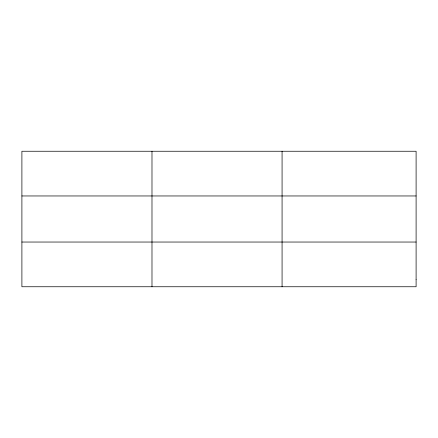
<?xml version="1.0" encoding="UTF-8"?>
<svg xmlns="http://www.w3.org/2000/svg" width="438" height="438" viewBox="0 0 438 438"><rect width="100%" height="100%" fill="white"/><g stroke="black" fill="none" stroke-linecap="round" stroke-linejoin="round"><path stroke-width="0.66" d="M151.986 286.753L151.986 151.247M282.072 286.753L282.072 151.247M21.9 195.961L416.1 195.961M21.9 242.039L416.1 242.039M416.1 279.302L416.1 286.753L21.9 286.753L21.9 151.247L416.1 151.247L416.1 279.302"/></g></svg>
